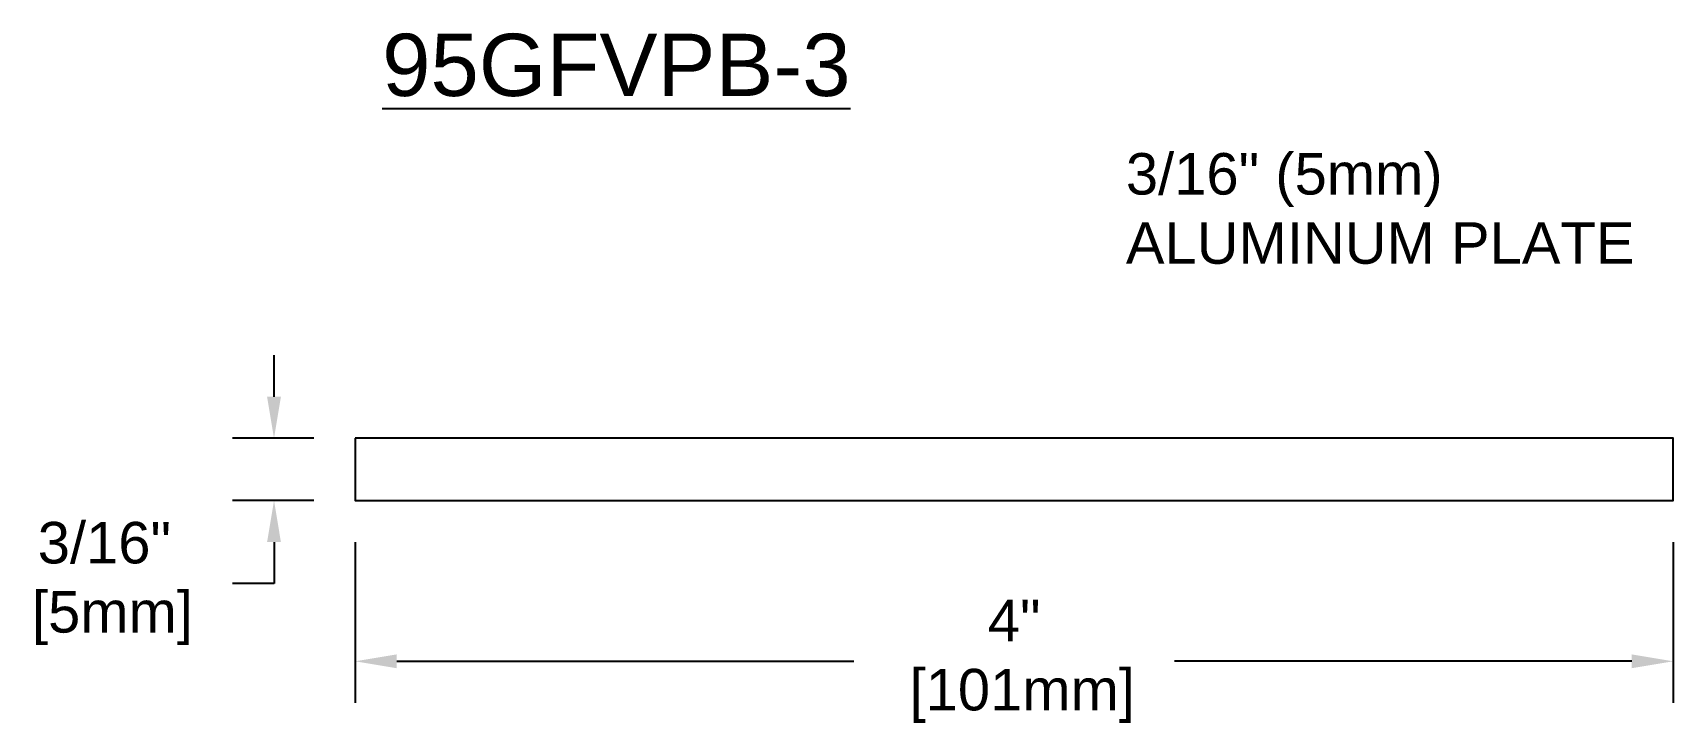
# Model space of a CAD drawing. Header units: inches. Extents: x -0.4 to 34.3, y -2.1 to 6.8.
# Drawn here: x 29.348 to 34.292, y 2.769 to 4.849 of the extents above; entities that cross this region are included whole.
import ezdxf

# ---------------------------------------------------------------- set-up
doc = ezdxf.new("R2010")
doc.units = ezdxf.units.IN
doc.header["$MEASUREMENT"] = 0
for name, color, linetype in [('dimensions', 3, 'Continuous'), ('METALS', 7, 'Continuous'), ('text', 2, 'Continuous')]:
    doc.layers.add(name, color=color, linetype=linetype)
doc.styles.add('ARIAL', font='arial.ttf')
doc.dimstyles.new('Arial', dxfattribs={"dimtxt": 0.125, "dimasz": 0.125, "dimexe": 0.125, "dimexo": 0.125, "dimgap": 0.125, "dimtad": 0, "dimtih": 1, "dimtoh": 1, "dimdec": 4, "dimzin": 3, "dimdsep": 46, "dimlunit": 4, "dimtxsty": 'ARIAL', "dimcen": 0.09, "dimadec": 0, "dimazin": 0, "dimtfac": 1, "dimtdec": 4, "dimtofl": 0, "dimtmove": 0, "dimatfit": 3, "dimfxl": 0, "dimfrac": 2, "dimtolj": 1, "dimtzin": 0, "dimarcsym": 0})

# ---------------------------------------------------------------- blocks, each defined once
blk = doc.blocks.new('*D7')
at = {"layer": 'DEFPOINTS', "color": 0}
for p in [(30.3196, 3.4398), (34.2919, 3.4398), (34.2919, 2.9555)]:
    blk.add_point(p, dxfattribs=at)
at = {"layer": 'dimensions', "color": 0, "lineweight": -2}
for p, q in [((30.3196, 3.3148), (30.3196, 2.8305)), ((34.2919, 3.3148), (34.2919, 2.8305)), ((30.4446, 2.9555), (31.8225, 2.9555)), ((34.1669, 2.9555), (32.789, 2.9555))]:
    blk.add_line(p, q, dxfattribs=at)
at = {"layer": 'dimensions', "color": 0}
for points in [[(30.4446, 2.9763), (30.4446, 2.9347), (30.3196, 2.9555)], [(34.1669, 2.9763), (34.1669, 2.9347), (34.2919, 2.9555)]]:
    blk.add_solid(points, dxfattribs=at)
at = {"layer": 'dimensions', "color": 0, "insert": (32.3057, 2.9555), "char_height": 0.125, "attachment_point": 5, "style": 'ARIAL'}
blk.add_mtext('\\A1;4"\\P [101mm]', dxfattribs=at)
blk = doc.blocks.new('*D8')
at = {"layer": 'DEFPOINTS', "color": 0}
for p in [(30.3196, 3.6273), (30.0749, 3.4398), (30.3196, 3.4398)]:
    blk.add_point(p, dxfattribs=at)
at = {"layer": 'dimensions', "color": 0, "lineweight": -2}
for p, q in [((30.0749, 3.7523), (30.0749, 3.8773)), ((30.1946, 3.6273), (29.9499, 3.6273)), ((30.1946, 3.4398), (29.9499, 3.4398)), ((30.0749, 3.3148), (30.0749, 3.1898)), ((30.0749, 3.1898), (29.9499, 3.1898))]:
    blk.add_line(p, q, dxfattribs=at)
at = {"layer": 'dimensions', "color": 0}
for points in [[(30.054, 3.7523), (30.0957, 3.7523), (30.0749, 3.6273)], [(30.054, 3.3148), (30.0957, 3.3148), (30.0749, 3.4398)]]:
    blk.add_solid(points, dxfattribs=at)
at = {"layer": 'dimensions', "color": 0, "insert": (29.5637, 3.1898), "char_height": 0.125, "attachment_point": 5, "style": 'ARIAL'}
blk.add_mtext('\\A1;3/16"\\P [5mm]', dxfattribs=at)
blk = doc.blocks.new('aluminum plate')
at = {"layer": 'METALS'}
blk.add_lwpolyline([(0, 0.1925), (0, 0.005), (3.9722, 0.005), (3.9722, 0.1925)], close=True, dxfattribs=at)
at = {"style": 'ARIAL', "flags": 3}
blk.add_attdef('3/16"ALUMINUMPLATE', (-0.0013, 0.6237), '', height=0.2734, dxfattribs=at)

msp = doc.modelspace()

# ---------------------------------------------------------------- block references
at = {"layer": 'METALS'}
msp.add_blockref('aluminum plate', (30.31962, 3.43476), dxfattribs=at)

# ---------------------------------------------------------------- texts
at = {"layer": 'text', "insert": (30.40083, 4.84582), "char_height": 0.1875, "width": 1.875, "attachment_point": 1, "style": 'ARIAL'}
msp.add_mtext('{\\L95GFVPB-3}', dxfattribs=at)
at = {"layer": 'text', "insert": (32.64232, 4.31879), "char_height": 0.125, "attachment_point": 4, "style": 'ARIAL'}
msp.add_mtext('3/16" (5mm)\\PALUMINUM PLATE', dxfattribs=at)

# ---------------------------------------------------------------- dimensions: what is measured, and where the dimension line sits
at = {"layer": 'dimensions'}
dim = msp.add_linear_dim(base=(30.07487, 3.43976), p1=(30.31962, 3.62726), p2=(30.31962, 3.43976), angle=90, dimstyle='Arial', override={"dimpost": '\\X'}, dxfattribs=at)
dim.commit()
dim.dimension.update_dxf_attribs({"geometry": '*D8', "text_midpoint": (29.56374, 3.18976), "dimtype": 160})
dim = msp.add_linear_dim(base=(34.29185, 2.95551), p1=(30.31962, 3.43976), p2=(34.29185, 3.43976), dimstyle='Arial', override={"dimpost": '\\X'}, dxfattribs=at)
dim.commit()
dim.dimension.update_dxf_attribs({"geometry": '*D7', "text_midpoint": (32.30574, 2.95551), "dimtype": 160})

doc.saveas('drawing.dxf')
